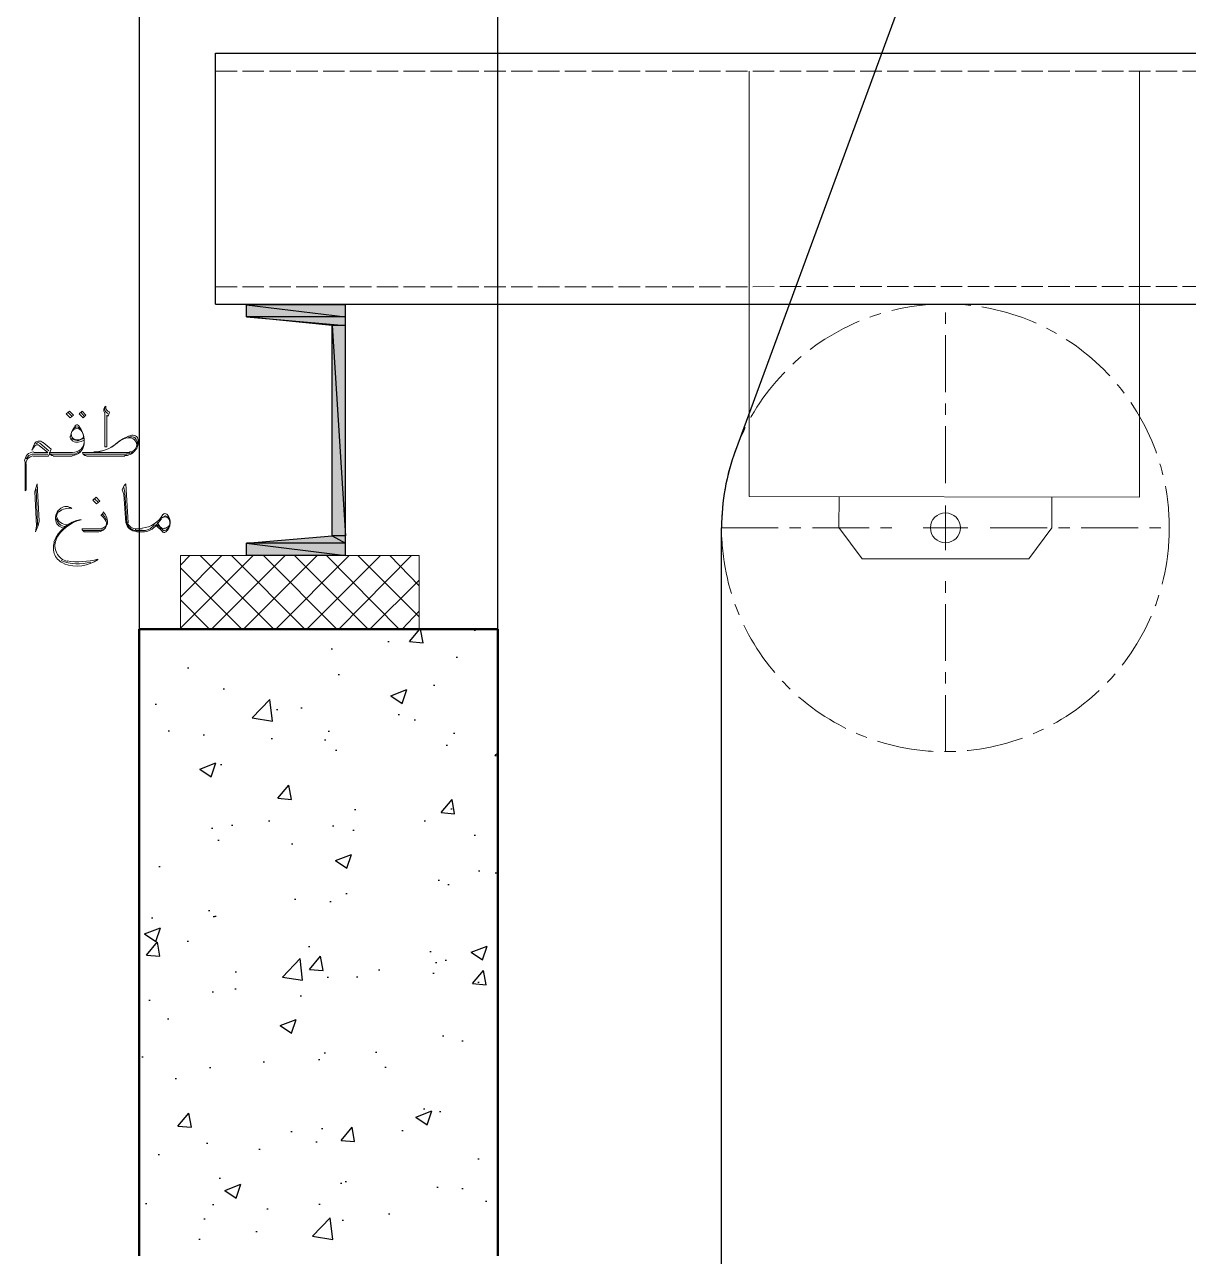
# Model space of a CAD drawing. Header units: millimetres. Extents: x 16084 to 24556, y -3303 to 19570.
# Drawn here: x 18136 to 18786, y 16400 to 17088 of the extents above; entities that cross this region are included whole.
import ezdxf

# ---------------------------------------------------------------- set-up
doc = ezdxf.new("R2010")
doc.units = ezdxf.units.MM
doc.header["$MEASUREMENT"] = 0
doc.linetypes.add('$1$ACAD_ISO02W100', pattern=[15, 12, -3])
doc.linetypes.add('$1$CENTER', pattern=[50.8, 31.75, -6.35, 6.35, -6.35])
for name, color, linetype, lineweight in [('$1$Car', 3, 'Continuous', 18), ('$1$CL', 2, '$1$CENTER', 0), ('$1$DL', 8, '$1$ACAD_ISO02W100', 0), ('$1$Wall', 1, 'Continuous', 50)]:
    doc.layers.add(name, color=color, linetype=linetype, lineweight=lineweight)
for name, color, linetype in [('$1$PDF_0', 7, 'Continuous'), ('AA_Architecture', 7, 'Continuous'), ('AA_Rope', 7, 'Continuous')]:
    doc.layers.add(name, color=color, linetype=linetype)

# ---------------------------------------------------------------- blocks, each defined once
blk = doc.blocks.new('*U2')
at = {"layer": '$1$CL', "color": 0, "transparency": 16777216}
for p, q in [((0, 25), (0, 125.12)), ((-125.12, 0), (-25, 0)), ((25, 0), (125.12, 0)), ((0, -125.12), (0, -25))]:
    blk.add_line(p, q, dxfattribs=at)
at = {"layer": '$1$CL', "color": 0, "linetype": 'Continuous', "transparency": 16777216}
for p, q in [((0, -12.5), (0, 12.5)), ((-12.5, 0), (12.5, 0))]:
    blk.add_line(p, q, dxfattribs=at)

msp = doc.modelspace()

# ---------------------------------------------------------------- hatches: boundary and pattern name
at = {"true_color": 0x000007}
h = msp.add_hatch(color=7, dxfattribs=at)
h.paths.add_polyline_path([(18314.933, 16931.181), (18259.63, 16931.181), (18314.933, 16924.334)])
h.paths.add_polyline_path([(18259.63, 16931.181), (18314.933, 16924.334), (18259.63, 16924.334)])
h = msp.add_hatch(color=7, dxfattribs=at)
h.paths.add_polyline_path([(18314.933, 16924.334), (18259.63, 16924.334), (18314.933, 16919.594)])
h.paths.add_polyline_path([(18259.63, 16924.334), (18314.933, 16919.594), (18307.559, 16919.594)])
h = msp.add_hatch(color=7, dxfattribs=at)
h.paths.add_polyline_path([(18314.933, 16919.594), (18307.559, 16919.594), (18314.933, 16802.142)])
h.paths.add_polyline_path([(18307.559, 16919.594), (18314.933, 16802.142), (18307.559, 16802.142)])
h = msp.add_hatch(color=7, dxfattribs=at)
h.paths.add_polyline_path([(18314.933, 16802.142), (18307.559, 16802.142), (18314.933, 16797.929)])
h.paths.add_polyline_path([(18307.559, 16802.142), (18314.933, 16797.929), (18259.63, 16797.929)])
h = msp.add_hatch(color=7, dxfattribs=at)
h.paths.add_polyline_path([(18314.933, 16797.929), (18259.63, 16797.929), (18314.933, 16791.082)])
h.paths.add_polyline_path([(18259.63, 16797.929), (18314.933, 16791.082), (18259.63, 16791.082)])
h = msp.add_hatch()
h.set_pattern_fill('AR-CONC', color=4, scale=0.5)
h.set_pattern_definition([(50, (18397.526, 15517.105), (91.0923, -7.9695), [9.525, -104.775]), (355, (18397.53, 15517.105), (-17.622, 95.5284), [7.62, -83.82]), (100.4514, (18405.12, 15516.44), (73.4706, 87.559), [8.095, -89.045]), (46.184, (18397.53, 15542.5), (135.54, -21.021), [14.287, -157.162]), (96.636, (18408.82, 15540.75), (118.702, 123.713), [12.143, -133.568]), (351.184, (18397.53, 15542.5), (118.702, 123.713), [11.43, -125.73]), (21, (18410.226, 15536.155), (75.807, -51.1326), [9.525, -104.775]), (326, (18410.23, 15536.155), (30.901, 92.094), [7.62, -83.82]), (71.4514, (18416.54, 15531.89), (106.708, 40.9614), [8.095, -89.045]), (37.5, (18397.526, 15517.105), (1.5443, 42.2775), [0, -82.804, 0, -85.09, 0, -84.1375]), (7.5, (18397.526, 15517.105), (33.4098, 50.0903), [0, -48.514, 0, -80.899, 0, -32.0675]), (327.5, (18369.205, 15517.105), (67.7953, -2.8644), [0, -31.75, 0, -99.06, 0, -131.445]), (317.5, (18356.505, 15517.105), (74.0646, 12.7132), [0, -41.275, 0, -65.786, 0, -93.345])])
h.paths.add_polyline_path([(18199.818, 16400), (18399.96, 16400), (18399.96, 16750), (18199.818, 16750)], is_closed=False)

# ---------------------------------------------------------------- linework, layer by layer
at = {"layer": '$1$Car', "ltscale": 4}
for p, q in [((18540.344, 17061.575), (18540.344, 16824.028)), ((18758.331, 16823.785), (18758.331, 17061.575)), ((18540.344, 16824.028), (18758.331, 16823.785)), ((18590.549, 16806.675), (18590.578, 16823.972)), ((18709.451, 16806.542), (18709.46, 16823.839)), ((18590.549, 16806.675), (18603.405, 16789.349)), ((18709.451, 16806.542), (18696.557, 16789.245)), ((18649.981, 16789.245), (18603.405, 16789.349)), ((18649.981, 16789.245), (18696.557, 16789.245))]:
    msp.add_line(p, q, dxfattribs=at)
msp.add_circle((18650, 16806.575), 8.379, dxfattribs=at)
at = {"layer": '$1$CL', "color": 1, "linetype": 'Continuous', "lineweight": 30}
msp.add_line((18771.017, 17496.937), (18532.7, 16849.77), dxfattribs=at)
at = {"layer": '$1$CL'}
msp.add_circle((18650, 16806.575), 125, dxfattribs=at)
at = {"layer": '$1$CL', "color": 1, "linetype": 'Continuous', "lineweight": 30}
msp.add_arc((18650, 16806.575), 125, 159.783985, 180, dxfattribs=at)
at = {"layer": '$1$DL'}
for points in [[(18242.436, 17061.575), (20150.37, 17061.575)], [(18242.436, 16941.174), (20150.37, 16941.717)]]:
    msp.add_lwpolyline(points, dxfattribs=at)
at = {"layer": '$1$PDF_0', "lineweight": 18}
for points in [[(18162.978, 16869.573), (18160.861, 16871.689), (18159.047, 16870.178), (18161.163, 16868.061)], [(18169.932, 16869.573), (18167.815, 16871.689), (18166.304, 16870.178), (18168.42, 16868.061)], [(18141.812, 16804.262), (18143.324, 16807.891), (18143.929, 16810.31), (18142.719, 16831.173), (18141.51, 16826.94), (18142.417, 16807.588)], [(18177.793, 16821.497), (18175.677, 16823.614), (18173.863, 16822.102), (18175.979, 16819.985)]]:
    msp.add_lwpolyline(points, close=True, dxfattribs=at)
for points in [[(18162.07, 16868.968), (18159.954, 16871.085)], [(18169.025, 16868.968), (18167.211, 16871.085)], [(18180.515, 16870.782), (18180.515, 16851.733), (18181.724, 16851.733), (18181.724, 16869.573), (18182.329, 16868.968), (18183.236, 16871.085)], [(18146.045, 16854.152), (18150.581, 16850.524), (18149.069, 16846.593), (18140.603, 16846.593)], [(18142.114, 16853.548), (18143.324, 16854.152), (18144.231, 16853.85), (18149.371, 16849.617)], [(18148.766, 16847.803), (18139.998, 16847.803), (18138.184, 16846.896), (18136.672, 16845.081)], [(18149.674, 16848.71), (18162.373, 16848.71)], [(18167.211, 16849.617), (18163.885, 16847.803), (18150.581, 16847.803)], [(18162.373, 16846.593), (18151.79, 16846.593)], [(18168.118, 16848.71), (18194.423, 16848.71)], [(18192.912, 16847.803), (18169.025, 16847.803)], [(18191.702, 16846.593), (18170.234, 16846.593)], [(18136.672, 16842.36), (18136.672, 16827.847), (18136.067, 16827.242), (18136.067, 16843.57)], [(18142.719, 16807.891), (18143.022, 16809.1), (18142.114, 16828.149)], [(18193.516, 16809.402), (18192.307, 16831.173), (18191.4, 16830.266), (18190.19, 16827.847), (18191.097, 16825.428), (18192.307, 16809.402)], [(18192.912, 16809.1), (18191.702, 16826.335), (18191.097, 16829.056)], [(18176.886, 16820.892), (18174.77, 16822.706)], [(18179.91, 16815.45), (18178.7, 16813.636)], [(18179.305, 16814.24), (18180.515, 16812.728), (18181.422, 16810.914)], [(18216.798, 16810.914), (18215.589, 16812.728), (18214.379, 16813.333), (18212.565, 16812.124)], [(18179.003, 16806.076), (18167.815, 16806.076)], [(18179.305, 16805.472), (18178.096, 16805.169), (18168.722, 16805.169)], [(18197.447, 16806.076), (18201.378, 16806.076)], [(18212.263, 16811.519), (18208.332, 16806.984)], [(18212.868, 16804.262), (18208.937, 16808.193)], [(18209.844, 16808.193), (18212.868, 16805.472), (18213.775, 16804.867), (18214.984, 16805.472), (18216.496, 16806.984)], [(18169.932, 16804.262), (18176.584, 16804.262)], [(18198.657, 16804.262), (18200.471, 16804.262)]]:
    msp.add_lwpolyline(points, dxfattribs=at)
for points in [[(18167.758, 16860.307, 0.6063276), (18162.128, 16860.307, 0.3859241), (18163.211, 16856.178)], [(18168.938, 16853.366, 0.2047363), (18165.826, 16863.805, 0.4329941), (18163.853, 16863.585)], [(18141.51, 16852.338), (18139.695, 16849.919), (18141.207, 16853.548, -0.5118638), (18145.87, 16854.154)], [(18199.227, 16855.678, 0.4724467), (18194.981, 16858.188, 0.0944649), (18186.684, 16853.417)], [(18140.905, 16848.71), (18148.766, 16848.71), (18143.929, 16852.641, 0.3544211), (18141.399, 16852.28)], [(18156.051, 16817.483, 0.3149514), (18153.141, 16810.624, 0.3621915), (18158.398, 16806.38)], [(18155.912, 16817.611, -0.3070834), (18162.153, 16817.456, 0.2047047), (18154.904, 16815.592)], [(18178.851, 16806.379, 0.5354861), (18181.235, 16810.028, 0.1259508), (18178.335, 16813.757)], [(18214.542, 16804.385, 0.4567016), (18215.184, 16814.15, 0.4647375), (18213.114, 16813.962)], [(18208.332, 16808.193), (18205.913, 16806.076), (18203.192, 16805.169), (18198.657, 16805.169, -0.3464882), (18192.613, 16809.19)], [(18208.422, 16807.171, -0.2125669), (18201.68, 16804.262), (18199.564, 16804.262)]]:
    msp.add_lwpolyline(points, format="xyb", dxfattribs=at)
for centre, radius, start, end in [((18182.48, 16872.445), 2.57, 125.45744, 214.526044), ((18183.688, 16873.957), 2.569, 168.381182, 258.98567), ((18183.388, 16873.05), 2.873, 172.341905, 247.149088), ((18172.199, 16855.815), 11.036, 136.415502, 170.451997), ((18164.942, 16861.257), 1.664, 20.870184, 150.975368), ((18151.641, 16854.304), 17.384, 4.157943, 20.375507), ((18163.431, 16857.327), 2.268, 170.202434, 253.018624), ((18165.245, 16860.049), 4.687, 224.452065, 311.966444), ((18161.919, 16854.002), 7.106, 272.594288, 353.822003), ((18162.826, 16854.907), 6.198, 266.817707, 5.005144), ((18164.943, 16862.164), 7.71, 252.766668, 299.049929), ((18165.548, 16859.746), 4.082, 236.550549, 320.944658), ((18173.41, 16870.025), 21.315, 272.547742, 308.349254), ((18174.619, 16868.212), 19.199, 269.450426, 312.259811), ((18196.691, 16843.721), 13.758, 105.583986, 132.527322), ((18191.551, 16854.606), 7.71, 269.451086, 9.122392), ((18194.272, 16852.791), 4.082, 12.96812, 105.110331), ((18195.179, 16854.002), 3.477, 48.049656, 113.02265), ((18194.273, 16853.093), 4.081, 269.615532, 10.779779), ((18193.969, 16853.699), 4.687, 343.676805, 41.929371), ((18141.056, 16843.721), 5.292, 92.412247, 179.927671), ((18141.057, 16842.208), 4.687, 99.649567, 176.073555), ((18151.638, 16848.861), 1.964, 179.690553, 270.309447), ((18170.082, 16848.861), 1.964, 179.690553, 270.309447), ((18192.156, 16855.21), 7.407, 273.184125, 303.682961), ((18156.779, 16813.182), 3.175, 130.164071, 203.350697), ((18174.014, 16809.856), 8.013, 348.953469, 43.822964), ((18200.017, 16821.044), 14.665, 275.169844, 331.737332), ((18213.926, 16809.856), 2.872, 11.221956, 133.47208), ((18170.688, 16791.714), 19.805, 99.909296, 159.856755), ((18172.805, 16789.597), 22.224, 104.447795, 152.456754), ((18158.896, 16812.879), 5.594, 190.743261, 268.787777), ((18159.803, 16814.695), 6.502, 206.299654, 276.21852), ((18169.78, 16806.227), 1.964, 179.690553, 270.309447), ((18176.433, 16809.554), 5.292, 268.545502, 346.587878), ((18198.203, 16810.461), 5.896, 186.108406, 272.066302), ((18197.901, 16811.065), 4.989, 198.093756, 274.526109), ((18199.411, 16806.227), 1.964, 179.690553, 270.309447), ((18214.228, 16810.158), 4.082, 185.9734, 264.0266), ((18213.926, 16809.251), 2.872, 268.686521, 18.540836), ((18161.013, 16795.342), 9.223, 159.661218, 250.269387), ((18161.618, 16796.552), 8.921, 157.518385, 257.184263), ((18213.624, 16805.32), 1.36, 219.123005, 308.196612), ((18165.547, 16811.064), 24.642, 247.483078, 286.793781), ((18164.943, 16805.925), 20.712, 250.076456, 304.947042), ((18165.547, 16830.116), 42.484, 261.761078, 285.138852)]:
    msp.add_arc(centre, radius, start, end, dxfattribs=at)
at = {"layer": '$1$Wall'}
for points in [[(18199.818, 16400), (18199.818, 16750), (18199.818, 16750)], [(18199.818, 16750), (18399.96, 16750)], [(18399.96, 16400), (18399.96, 16750), (18399.96, 16750)]]:
    msp.add_lwpolyline(points, dxfattribs=at)
msp.add_line((18242.436, 16931.575), (18242.436, 17071.575))
for points in [[(18242.436, 16931.575), (20150.37, 16931.575), (20150.37, 17071.575)], [(18242.436, 17071.575), (20150.37, 17071.575)]]:
    msp.add_lwpolyline(points)
at = {"color": 7, "linetype": 'Continuous', "lineweight": -2, "true_color": 0x000007}
for points in [[(18314.933, 16931.181), (18259.63, 16931.181), (18314.933, 16924.334)], [(18259.63, 16931.181), (18314.933, 16924.334), (18259.63, 16924.334)], [(18314.933, 16924.334), (18259.63, 16924.334), (18314.933, 16919.594)], [(18259.63, 16924.334), (18314.933, 16919.594), (18307.559, 16919.594)], [(18314.933, 16919.594), (18307.559, 16919.594), (18314.933, 16802.142)], [(18307.559, 16919.594), (18314.933, 16802.142), (18307.559, 16802.142)], [(18307.559, 16802.142), (18314.933, 16797.929), (18259.63, 16797.929)], [(18314.933, 16802.142), (18307.559, 16802.142), (18314.933, 16797.929)], [(18314.933, 16797.929), (18259.63, 16797.929), (18314.933, 16791.082)], [(18259.63, 16797.929), (18314.933, 16791.082), (18259.63, 16791.082)]]:
    msp.add_lwpolyline(points, close=True, dxfattribs=at)
at = {"color": 7, "linetype": 'Continuous', "lineweight": 20, "true_color": 0x000007}
for points in [[(18314.933, 16931.181), (18314.933, 16791.082), (18314.933, 16791.082)], [(18307.559, 16919.594), (18307.559, 16802.142), (18307.559, 16802.142)], [(18259.63, 16797.929), (18259.63, 16791.082), (18259.63, 16797.929), (18307.559, 16802.142)], [(18222.762, 16785.815), (18228.029, 16791.082), (18228.029, 16791.082)], [(18222.762, 16767.907), (18245.936, 16791.082), (18245.936, 16791.082)], [(18222.762, 16750.527), (18263.317, 16791.082), (18263.317, 16791.082)], [(18274.904, 16750), (18233.822, 16791.082), (18233.822, 16791.082)], [(18240.143, 16750), (18281.224, 16791.082), (18281.224, 16791.082)], [(18292.285, 16750), (18251.203, 16791.082), (18251.203, 16791.082)], [(18258.05, 16750), (18299.132, 16791.082), (18299.132, 16791.082)], [(18259.63, 16791.082), (18314.933, 16791.082), (18314.933, 16791.082)], [(18310.192, 16750), (18269.111, 16791.082), (18269.111, 16791.082)], [(18275.958, 16750), (18317.039, 16791.082), (18317.039, 16791.082)], [(18327.573, 16750), (18286.491, 16791.082), (18286.491, 16791.082)], [(18293.338, 16750), (18334.42, 16791.082), (18334.42, 16791.082)], [(18344.954, 16750), (18304.399, 16791.082), (18304.399, 16791.082)], [(18311.246, 16750), (18351.801, 16791.082), (18351.801, 16791.082)], [(18356.014, 16756.847), (18321.779, 16791.082), (18321.779, 16791.082)], [(18356.014, 16774.228), (18339.687, 16791.082), (18339.687, 16791.082)], [(18256.997, 16750), (18222.762, 16784.235), (18222.762, 16784.235)], [(18328.626, 16750), (18356.014, 16777.388), (18356.014, 16777.388)], [(18239.089, 16750), (18222.762, 16766.327), (18222.762, 16766.327)], [(18346.534, 16750), (18356.014, 16760.007), (18356.014, 16760.007)]]:
    msp.add_lwpolyline(points, dxfattribs=at)
at = {"color": 7, "linetype": 'Continuous', "lineweight": 20}
msp.add_lwpolyline([(18356.014, 16791.082), (18222.762, 16791.082), (18222.762, 16750), (18356.014, 16750)], close=True, dxfattribs=at)
at = {"layer": 'AA_Architecture'}
for p, q in [((18200, 16400), (18200, 18800)), ((18400, 16400), (18400, 18600))]:
    msp.add_line(p, q, dxfattribs=at)
at = {"layer": 'AA_Rope'}
msp.add_line((18525, 15347.128), (18525, 16806.575), dxfattribs=at)

# ---------------------------------------------------------------- block references
at = {"layer": '$1$CL'}
msp.add_blockref('*U2', (18650, 16806.575), dxfattribs=at)

doc.saveas('drawing.dxf')
